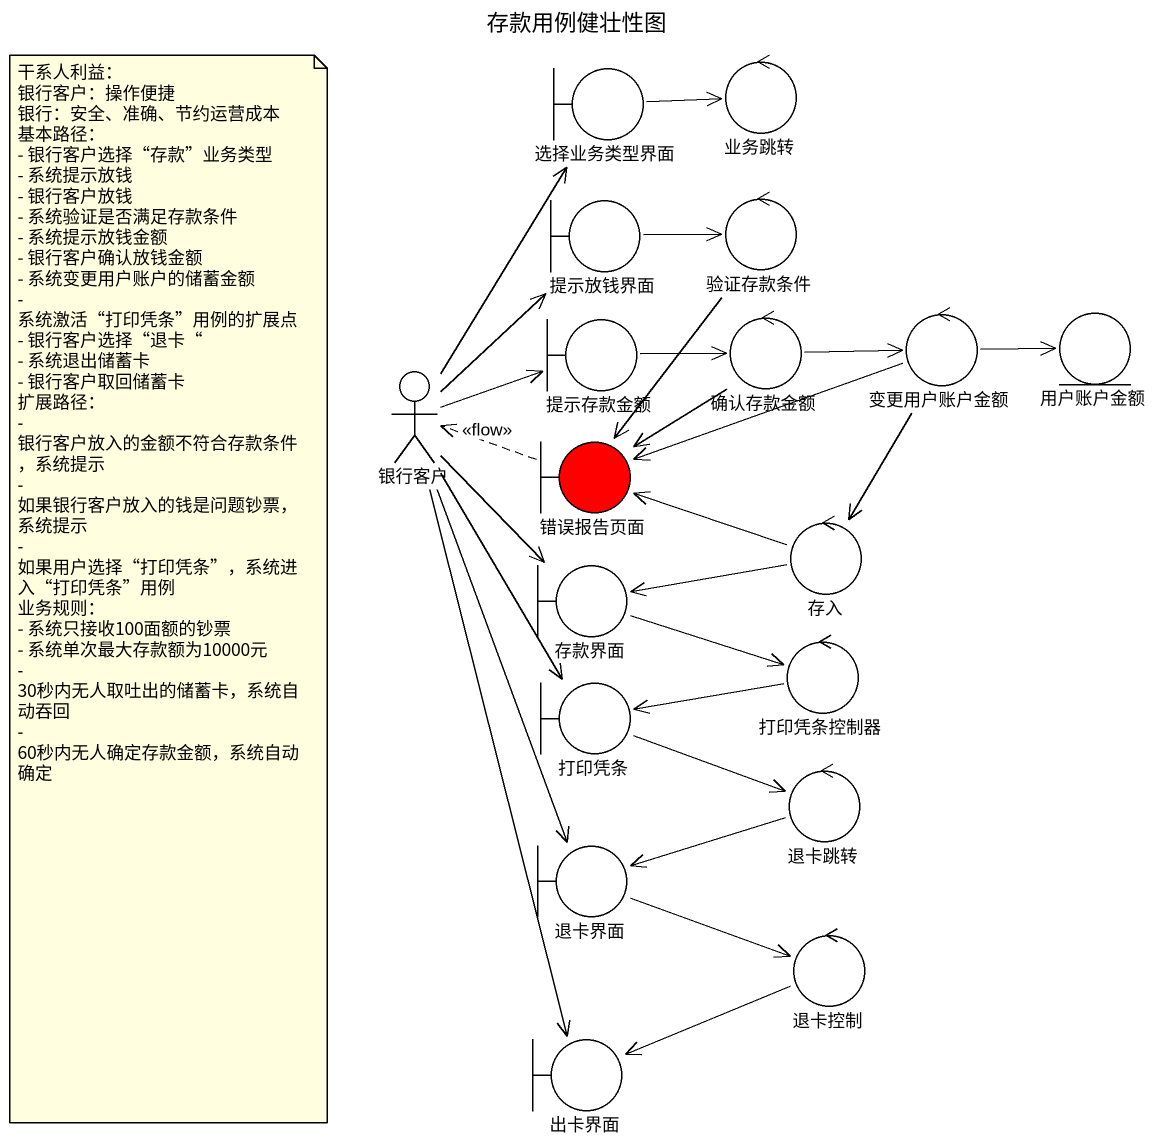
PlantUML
@startuml
title 存款用例健壮性图
boundary 选择业务类型界面
control 业务跳转
boundary 提示放钱界面
control 验证存款条件
boundary 提示存款金额
control 确认存款金额
control 变更用户账户金额
entity 用户账户金额
actor 银行客户
boundary 错误报告页面 #FF0000
boundary 存款界面
control 存入
boundary 打印凭条
control 打印凭条控制器
control 退卡跳转
boundary 退卡界面
control 退卡控制
boundary 出卡界面
选择业务类型界面 -right-> 业务跳转
提示放钱界面 -right-> 验证存款条件
验证存款条件 --> 错误报告页面
提示存款金额 -right-> 确认存款金额
确认存款金额 -right-> 变更用户账户金额
确认存款金额 --> 错误报告页面
变更用户账户金额 -right-> 用户账户金额
变更用户账户金额 -left-> 错误报告页面
变更用户账户金额 --> 存入
银行客户 -up-> 选择业务类型界面
银行客户 -up-> 提示放钱界面
银行客户 -right-> 提示存款金额
银行客户 --> 存款界面
银行客户 --> 打印凭条
银行客户 --> 退卡界面
银行客户 --> 出卡界面
错误报告页面 .left.> 银行客户 : <<flow>>
存款界面 -right-> 打印凭条控制器
存入 -left-> 错误报告页面
存入 -left-> 存款界面
打印凭条 -right-> 退卡跳转
打印凭条控制器 -left-> 打印凭条
退卡跳转 -left-> 退卡界面
退卡界面 -right-> 退卡控制
出卡界面 <-right- 退卡控制
note as N1
  干系人利益：
  银行客户：操作便捷
  银行：安全、准确、节约运营成本
  基本路径：
  - 银行客户选择“存款”业务类型
  - 系统提示放钱
  - 银行客户放钱
  - 系统验证是否满足存款条件
  - 系统提示放钱金额
  - 银行客户确认放钱金额
  - 系统变更用户账户的储蓄金额
  - 系统激活“打印凭条”用例的扩展点
  - 银行客户选择“退卡“
  - 系统退出储蓄卡
  - 银行客户取回储蓄卡
  扩展路径：
  - 银行客户放入的金额不符合存款条件，系统提示
  - 如果银行客户放入的钱是问题钞票，系统提示
  - 如果用户选择“打印凭条”，系统进入“打印凭条”用例
  业务规则：
  - 系统只接收100面额的钞票
  - 系统单次最大存款额为10000元
  - 30秒内无人取吐出的储蓄卡，系统自动吞回
  - 60秒内无人确定存款金额，系统自动确定
end note
@enduml
